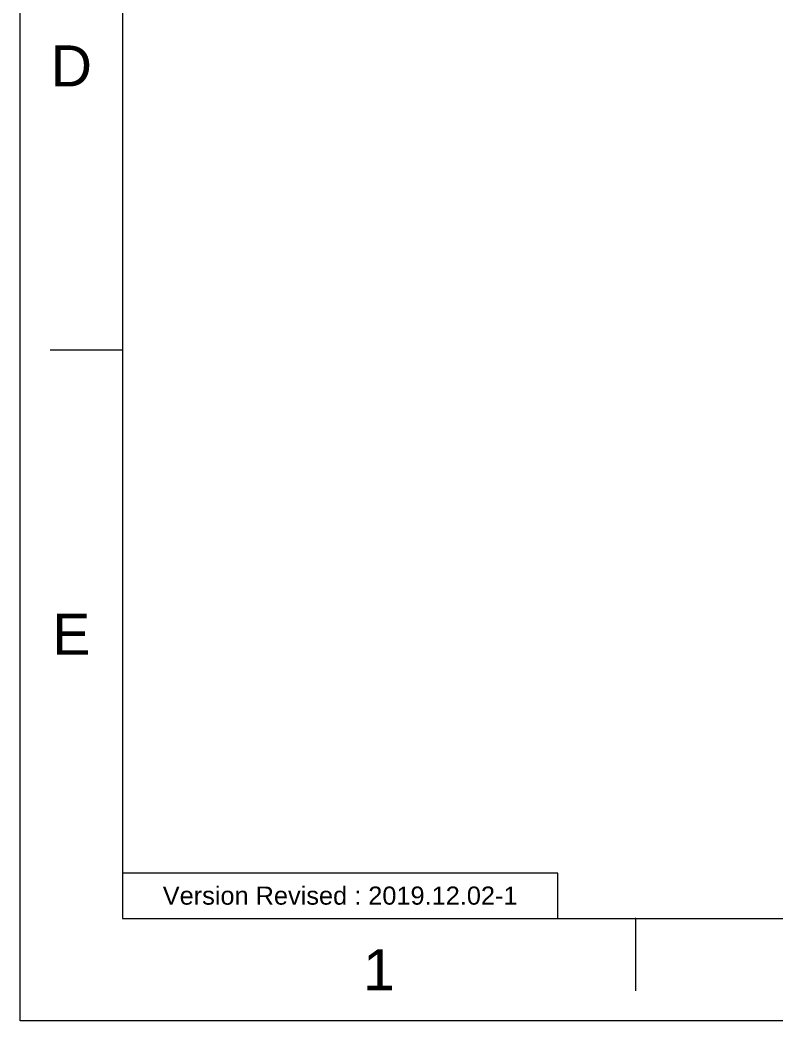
# Model space of a CAD drawing. Header units: millimetres. Extents: x 1334 to 1928, y -1757 to -1337.
# Drawn here: x 1334.4 to 1438.6, y -1757.2 to -1619.2 of the extents above; entities that cross this region are included whole.
import ezdxf

# ---------------------------------------------------------------- set-up
doc = ezdxf.new("R2010")
doc.units = ezdxf.units.MM
doc.header["$LTSCALE"] = 0.1
doc.layers.get('0').update_dxf_attribs({"lineweight": 13})
doc.layers.add('FORM', color=7, linetype='Continuous', lineweight=13)
doc.layers.add('TEXT', color=2, linetype='Continuous')
doc.styles.get("Standard").update_dxf_attribs({"font": 'arial.ttf'})

msp = doc.modelspace()

# ---------------------------------------------------------------- linework, layer by layer
for p, q in [((1348.534, -1351.314), (1348.534, -1743.031)), ((1348.534, -1664.688), (1338.534, -1664.688)), ((1348.534, -1743.031), (1914.19, -1743.031)), ((1419.241, -1743.031), (1419.241, -1753.031))]:
    msp.add_line(p, q)
msp.add_lwpolyline([(1334.392, -1337.172), (1928.332, -1337.172), (1928.332, -1757.172), (1334.392, -1757.172)], close=True)
msp.add_point((1419.241, -1743.031))
at = {"layer": 'FORM'}
msp.add_lwpolyline([(1348.534, -1743.031), (1408.534, -1743.031), (1408.534, -1736.781), (1348.534, -1736.781)], close=True, dxfattribs=at)

# ---------------------------------------------------------------- texts
at = {"char_height": 5.657, "attachment_point": 5}
for s, width, insert in [('D', 10, (1341.463, -1625.516)), ('E', 10, (1341.463, -1703.859)), ('1', 50, (1383.887, -1750.102))]:
    msp.add_mtext_dynamic_manual_height_columns(s, width=width, gutter_width=12.5, heights=[0], dxfattribs=dict(at, insert=insert))
at = {"layer": 'TEXT', "insert": (1378.534, -1739.906), "char_height": 2.5, "attachment_point": 5}
msp.add_mtext_dynamic_manual_height_columns('Version Revised : 2019.12.02-1', width=60, gutter_width=12.5, heights=[0], dxfattribs=at)

doc.saveas('drawing.dxf')
